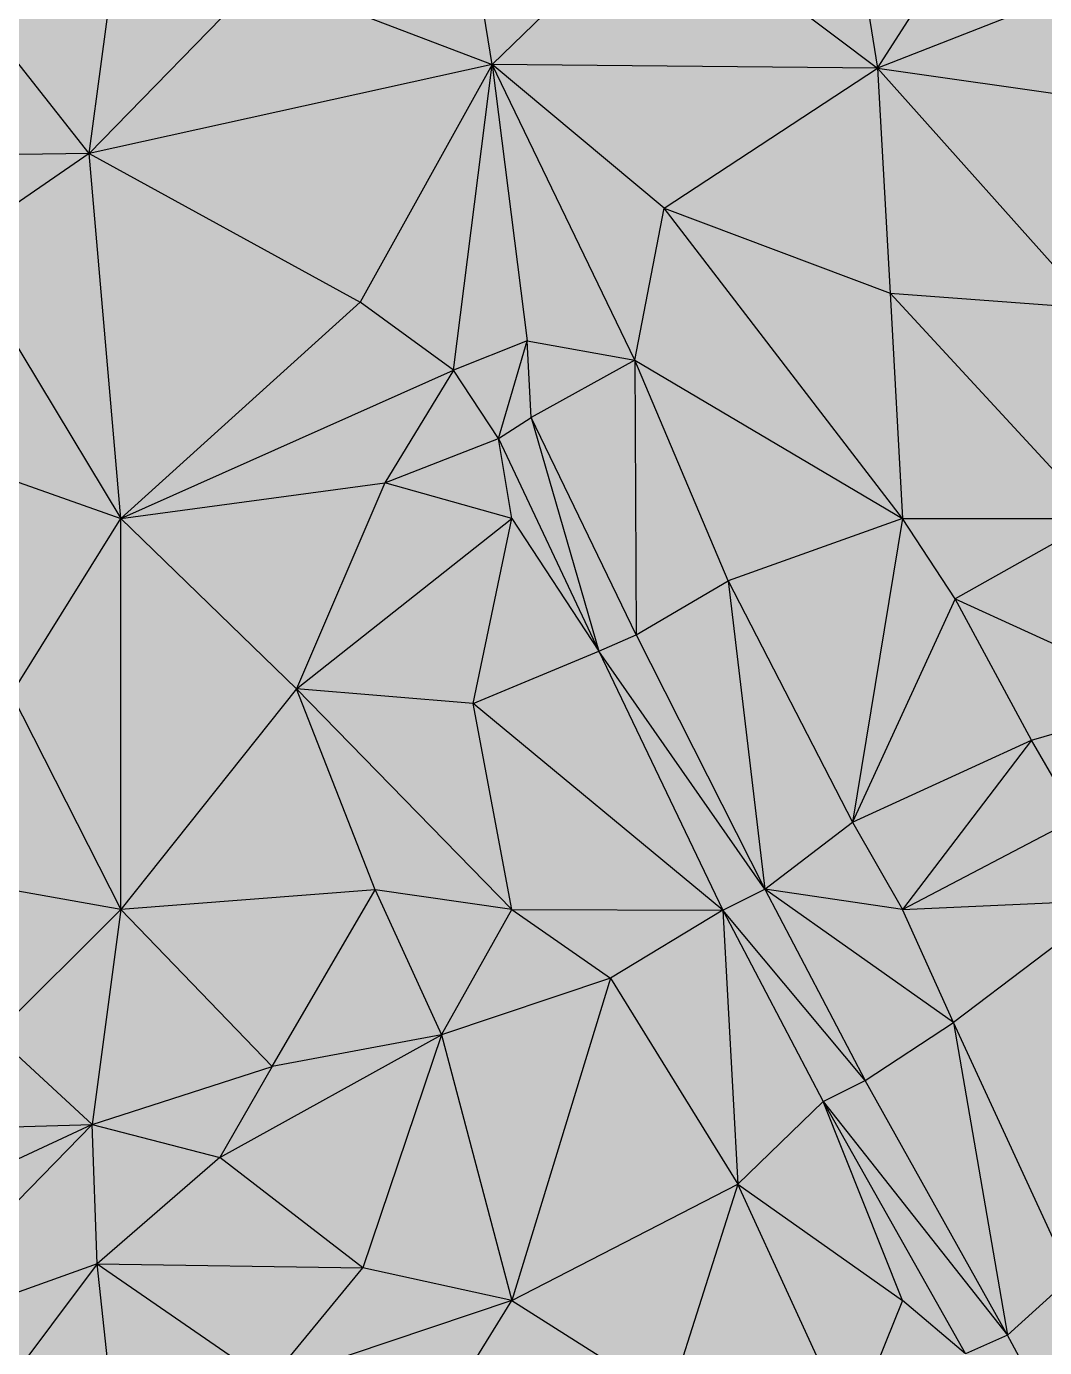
# Model space of a CAD drawing. Header units: inches. Extents: x 0 to 613718, y 0 to 269741.
# Drawn here: x 612123 to 612644, y 268549 to 269225 of the extents above; entities that cross this region are included whole.
import ezdxf

# ---------------------------------------------------------------- set-up
doc = ezdxf.new("R2010")
doc.units = ezdxf.units.IN
doc.header["$MEASUREMENT"] = 0

msp = doc.modelspace()

# ---------------------------------------------------------------- hatches: boundary and pattern name
for points in [[(612361.11, 269205.61), (612336.89, 269354.88), (612242.97, 269250.54), (612361.11, 269205.61)], [(612361.11, 269205.61), (612336.89, 269354.88), (612242.97, 269250.54), (612361.11, 269205.61)], [(612446.22, 269288.12), (612336.89, 269354.88), (612361.11, 269205.61), (612446.22, 269288.12)], [(612446.22, 269288.12), (612336.89, 269354.88), (612361.11, 269205.61), (612446.22, 269288.12)], [(612633.22, 269320.52), (612543.44, 269296), (612558.26, 269203.69), (612633.22, 269320.52)], [(612633.22, 269320.52), (612543.44, 269296), (612558.26, 269203.69), (612633.22, 269320.52)], [(612650.4, 269239.89), (612633.22, 269320.52), (612558.26, 269203.69), (612650.4, 269239.89)], [(612650.4, 269239.89), (612633.22, 269320.52), (612558.26, 269203.69), (612650.4, 269239.89)], [(612558.26, 269203.69), (612543.44, 269296), (612446.22, 269288.12), (612558.26, 269203.69)], [(612558.26, 269203.69), (612543.44, 269296), (612446.22, 269288.12), (612558.26, 269203.69)], [(612558.26, 269203.69), (612446.22, 269288.12), (612361.11, 269205.61), (612558.26, 269203.69)], [(612558.26, 269203.69), (612446.22, 269288.12), (612361.11, 269205.61), (612558.26, 269203.69)], [(612167.46, 269254.38), (612084.75, 269248.99), (612154.92, 269159.98), (612167.46, 269254.38)], [(612167.46, 269254.38), (612084.75, 269248.99), (612154.92, 269159.98), (612167.46, 269254.38)], [(612242.97, 269250.54), (612167.46, 269254.38), (612154.92, 269159.98), (612242.97, 269250.54)], [(612242.97, 269250.54), (612167.46, 269254.38), (612154.92, 269159.98), (612242.97, 269250.54)], [(612154.92, 269159.98), (612084.75, 269248.99), (612011.13, 269158), (612154.92, 269159.98)], [(612154.92, 269159.98), (612084.75, 269248.99), (612011.13, 269158), (612154.92, 269159.98)], [(612361.11, 269205.61), (612242.97, 269250.54), (612154.92, 269159.98), (612361.11, 269205.61)], [(612361.11, 269205.61), (612242.97, 269250.54), (612154.92, 269159.98), (612361.11, 269205.61)], [(612664.67, 269188.52), (612650.4, 269239.89), (612558.26, 269203.69), (612664.67, 269188.52)], [(612664.67, 269188.52), (612650.4, 269239.89), (612558.26, 269203.69), (612664.67, 269188.52)], [(612361.11, 269205.61), (612154.92, 269159.98), (612293.56, 269084.03), (612361.11, 269205.61)], [(612361.11, 269205.61), (612154.92, 269159.98), (612293.56, 269084.03), (612361.11, 269205.61)], [(612361.11, 269205.61), (612293.56, 269084.03), (612341.27, 269049.21), (612361.11, 269205.61)], [(612361.11, 269205.61), (612293.56, 269084.03), (612341.27, 269049.21), (612361.11, 269205.61)], [(612378.9, 269064.26), (612361.11, 269205.61), (612341.27, 269049.21), (612378.9, 269064.26)], [(612378.9, 269064.26), (612361.11, 269205.61), (612341.27, 269049.21), (612378.9, 269064.26)], [(612434.09, 269054.23), (612361.11, 269205.61), (612378.9, 269064.26), (612434.09, 269054.23)], [(612449.14, 269132), (612361.11, 269205.61), (612434.09, 269054.23), (612449.14, 269132)], [(612558.26, 269203.69), (612361.11, 269205.61), (612449.14, 269132), (612558.26, 269203.69)], [(612434.09, 269054.23), (612361.11, 269205.61), (612378.9, 269064.26), (612434.09, 269054.23)], [(612449.14, 269132), (612361.11, 269205.61), (612434.09, 269054.23), (612449.14, 269132)], [(612558.26, 269203.69), (612361.11, 269205.61), (612449.14, 269132), (612558.26, 269203.69)], [(612564.67, 269088.52), (612558.26, 269203.69), (612449.14, 269132), (612564.67, 269088.52)], [(612564.67, 269088.52), (612558.26, 269203.69), (612449.14, 269132), (612564.67, 269088.52)], [(612667.88, 269080.93), (612558.26, 269203.69), (612564.67, 269088.52), (612667.88, 269080.93)], [(612667.88, 269080.93), (612664.67, 269188.52), (612558.26, 269203.69), (612667.88, 269080.93)], [(612667.88, 269080.93), (612558.26, 269203.69), (612564.67, 269088.52), (612667.88, 269080.93)], [(612667.88, 269080.93), (612664.67, 269188.52), (612558.26, 269203.69), (612667.88, 269080.93)], [(612154.92, 269159.98), (612011.13, 269158), (612086.74, 269113.16), (612154.92, 269159.98)], [(612154.92, 269159.98), (612011.13, 269158), (612086.74, 269113.16), (612154.92, 269159.98)], [(612171.08, 268973.34), (612154.92, 269159.98), (612086.74, 269113.16), (612171.08, 268973.34)], [(612171.08, 268973.34), (612154.92, 269159.98), (612086.74, 269113.16), (612171.08, 268973.34)], [(612293.56, 269084.03), (612154.92, 269159.98), (612171.08, 268973.34), (612293.56, 269084.03)], [(612293.56, 269084.03), (612154.92, 269159.98), (612171.08, 268973.34), (612293.56, 269084.03)], [(612571.08, 268973.34), (612449.14, 269132), (612434.09, 269054.23), (612571.08, 268973.34)], [(612571.08, 268973.34), (612449.14, 269132), (612434.09, 269054.23), (612571.08, 268973.34)], [(612571.08, 268973.34), (612564.67, 269088.52), (612449.14, 269132), (612571.08, 268973.34)], [(612571.08, 268973.34), (612564.67, 269088.52), (612449.14, 269132), (612571.08, 268973.34)], [(612171.08, 268973.34), (612086.74, 269113.16), (612072.17, 269008.29), (612171.08, 268973.34)], [(612171.08, 268973.34), (612086.74, 269113.16), (612072.17, 269008.29), (612171.08, 268973.34)], [(612671.08, 268973.34), (612667.88, 269080.93), (612564.67, 269088.52), (612671.08, 268973.34)], [(612671.08, 268973.34), (612564.67, 269088.52), (612571.08, 268973.34), (612671.08, 268973.34)], [(612671.08, 268973.34), (612667.88, 269080.93), (612564.67, 269088.52), (612671.08, 268973.34)], [(612671.08, 268973.34), (612564.67, 269088.52), (612571.08, 268973.34), (612671.08, 268973.34)], [(612341.27, 269049.21), (612293.56, 269084.03), (612171.08, 268973.34), (612341.27, 269049.21)], [(612341.27, 269049.21), (612293.56, 269084.03), (612171.08, 268973.34), (612341.27, 269049.21)], [(612378.9, 269064.26), (612341.27, 269049.21), (612364.37, 269014.15), (612378.9, 269064.26)], [(612378.9, 269064.26), (612341.27, 269049.21), (612364.37, 269014.15), (612378.9, 269064.26)], [(612381.09, 269024.9), (612378.9, 269064.26), (612364.37, 269014.15), (612381.09, 269024.9)], [(612381.09, 269024.9), (612378.9, 269064.26), (612364.37, 269014.15), (612381.09, 269024.9)], [(612434.09, 269054.23), (612378.9, 269064.26), (612381.09, 269024.9), (612434.09, 269054.23)], [(612434.09, 269054.23), (612378.9, 269064.26), (612381.09, 269024.9), (612434.09, 269054.23)], [(612434.83, 268913.84), (612434.09, 269054.23), (612381.09, 269024.9), (612434.83, 268913.84)], [(612434.83, 268913.84), (612434.09, 269054.23), (612381.09, 269024.9), (612434.83, 268913.84)], [(612481.76, 268941.34), (612434.09, 269054.23), (612434.83, 268913.84), (612481.76, 268941.34)], [(612571.08, 268973.34), (612434.09, 269054.23), (612481.76, 268941.34), (612571.08, 268973.34)], [(612481.76, 268941.34), (612434.09, 269054.23), (612434.83, 268913.84), (612481.76, 268941.34)], [(612571.08, 268973.34), (612434.09, 269054.23), (612481.76, 268941.34), (612571.08, 268973.34)], [(612341.27, 269049.21), (612171.08, 268973.34), (612306.15, 268991.51), (612341.27, 269049.21)], [(612341.27, 269049.21), (612171.08, 268973.34), (612306.15, 268991.51), (612341.27, 269049.21)], [(612364.37, 269014.15), (612341.27, 269049.21), (612306.15, 268991.51), (612364.37, 269014.15)], [(612364.37, 269014.15), (612341.27, 269049.21), (612306.15, 268991.51), (612364.37, 269014.15)], [(612415.72, 268905.49), (612381.09, 269024.9), (612364.37, 269014.15), (612415.72, 268905.49)], [(612415.72, 268905.49), (612381.09, 269024.9), (612364.37, 269014.15), (612415.72, 268905.49)], [(612434.83, 268913.84), (612381.09, 269024.9), (612415.72, 268905.49), (612434.83, 268913.84)], [(612434.83, 268913.84), (612381.09, 269024.9), (612415.72, 268905.49), (612434.83, 268913.84)], [(612371.08, 268973.34), (612364.37, 269014.15), (612306.15, 268991.51), (612371.08, 268973.34)], [(612371.08, 268973.34), (612364.37, 269014.15), (612306.15, 268991.51), (612371.08, 268973.34)], [(612415.72, 268905.49), (612364.37, 269014.15), (612371.08, 268973.34), (612415.72, 268905.49)], [(612415.72, 268905.49), (612364.37, 269014.15), (612371.08, 268973.34), (612415.72, 268905.49)], [(612171.08, 268973.34), (612072.17, 269008.29), (612115.11, 268883.36), (612171.08, 268973.34)], [(612171.08, 268973.34), (612072.17, 269008.29), (612115.11, 268883.36), (612171.08, 268973.34)], [(612306.15, 268991.51), (612171.08, 268973.34), (612260.99, 268886.15), (612306.15, 268991.51)], [(612306.15, 268991.51), (612171.08, 268973.34), (612260.99, 268886.15), (612306.15, 268991.51)], [(612371.08, 268973.34), (612306.15, 268991.51), (612260.99, 268886.15), (612371.08, 268973.34)], [(612371.08, 268973.34), (612306.15, 268991.51), (612260.99, 268886.15), (612371.08, 268973.34)], [(612171.08, 268973.34), (612115.11, 268883.36), (612171.08, 268773.34), (612171.08, 268973.34)], [(612171.08, 268973.34), (612115.11, 268883.36), (612171.08, 268773.34), (612171.08, 268973.34)], [(612260.99, 268886.15), (612171.08, 268973.34), (612171.08, 268773.34), (612260.99, 268886.15)], [(612260.99, 268886.15), (612171.08, 268973.34), (612171.08, 268773.34), (612260.99, 268886.15)], [(612371.08, 268973.34), (612260.99, 268886.15), (612351.3, 268878.62), (612371.08, 268973.34)], [(612371.08, 268973.34), (612260.99, 268886.15), (612351.3, 268878.62), (612371.08, 268973.34)], [(612415.72, 268905.49), (612371.08, 268973.34), (612351.3, 268878.62), (612415.72, 268905.49)], [(612415.72, 268905.49), (612371.08, 268973.34), (612351.3, 268878.62), (612415.72, 268905.49)], [(612571.08, 268973.34), (612481.76, 268941.34), (612545.4, 268817.89), (612571.08, 268973.34)], [(612571.08, 268973.34), (612481.76, 268941.34), (612545.4, 268817.89), (612571.08, 268973.34)], [(612597.92, 268932.25), (612571.08, 268973.34), (612545.4, 268817.89), (612597.92, 268932.25)], [(612597.92, 268932.25), (612571.08, 268973.34), (612545.4, 268817.89), (612597.92, 268932.25)], [(612671.08, 268973.34), (612571.08, 268973.34), (612597.92, 268932.25), (612671.08, 268973.34)], [(612671.08, 268973.34), (612571.08, 268973.34), (612597.92, 268932.25), (612671.08, 268973.34)], [(612710, 268881), (612671.08, 268973.34), (612597.92, 268932.25), (612710, 268881)], [(612710, 268881), (612671.08, 268973.34), (612597.92, 268932.25), (612710, 268881)], [(612500.51, 268783.68), (612481.76, 268941.34), (612434.83, 268913.84), (612500.51, 268783.68)], [(612500.51, 268783.68), (612481.76, 268941.34), (612434.83, 268913.84), (612500.51, 268783.68)], [(612545.4, 268817.89), (612481.76, 268941.34), (612500.51, 268783.68), (612545.4, 268817.89)], [(612545.4, 268817.89), (612481.76, 268941.34), (612500.51, 268783.68), (612545.4, 268817.89)], [(612637.04, 268859.85), (612597.92, 268932.25), (612545.4, 268817.89), (612637.04, 268859.85)], [(612637.04, 268859.85), (612597.92, 268932.25), (612545.4, 268817.89), (612637.04, 268859.85)], [(612710, 268881), (612597.92, 268932.25), (612637.04, 268859.85), (612710, 268881)], [(612710, 268881), (612597.92, 268932.25), (612637.04, 268859.85), (612710, 268881)], [(612500.51, 268783.68), (612434.83, 268913.84), (612415.72, 268905.49), (612500.51, 268783.68)], [(612500.51, 268783.68), (612434.83, 268913.84), (612415.72, 268905.49), (612500.51, 268783.68)], [(612479.01, 268772.94), (612415.72, 268905.49), (612351.3, 268878.62), (612479.01, 268772.94)], [(612479.01, 268772.94), (612415.72, 268905.49), (612351.3, 268878.62), (612479.01, 268772.94)], [(612500.51, 268783.68), (612415.72, 268905.49), (612479.01, 268772.94), (612500.51, 268783.68)], [(612500.51, 268783.68), (612415.72, 268905.49), (612479.01, 268772.94), (612500.51, 268783.68)], [(612171.08, 268773.34), (612115.11, 268883.36), (612096.22, 268786.66), (612171.08, 268773.34)], [(612171.08, 268773.34), (612115.11, 268883.36), (612096.22, 268786.66), (612171.08, 268773.34)], [(612301.13, 268783.29), (612260.99, 268886.15), (612171.08, 268773.34), (612301.13, 268783.29)], [(612301.13, 268783.29), (612260.99, 268886.15), (612171.08, 268773.34), (612301.13, 268783.29)], [(612371.08, 268773.34), (612351.3, 268878.62), (612260.99, 268886.15), (612371.08, 268773.34)], [(612371.08, 268773.34), (612260.99, 268886.15), (612301.13, 268783.29), (612371.08, 268773.34)], [(612371.08, 268773.34), (612351.3, 268878.62), (612260.99, 268886.15), (612371.08, 268773.34)], [(612371.08, 268773.34), (612260.99, 268886.15), (612301.13, 268783.29), (612371.08, 268773.34)], [(612479.01, 268772.94), (612351.3, 268878.62), (612371.08, 268773.34), (612479.01, 268772.94)], [(612479.01, 268772.94), (612351.3, 268878.62), (612371.08, 268773.34), (612479.01, 268772.94)], [(612710, 268881), (612637.04, 268859.85), (612660.23, 268820.1), (612710, 268881)], [(612710, 268881), (612637.04, 268859.85), (612660.23, 268820.1), (612710, 268881)], [(612637.04, 268859.85), (612545.4, 268817.89), (612571.08, 268773.34), (612637.04, 268859.85)], [(612637.04, 268859.85), (612545.4, 268817.89), (612571.08, 268773.34), (612637.04, 268859.85)], [(612660.23, 268820.1), (612637.04, 268859.85), (612571.08, 268773.34), (612660.23, 268820.1)], [(612660.23, 268820.1), (612637.04, 268859.85), (612571.08, 268773.34), (612660.23, 268820.1)], [(612571.08, 268773.34), (612545.4, 268817.89), (612500.51, 268783.68), (612571.08, 268773.34)], [(612571.08, 268773.34), (612545.4, 268817.89), (612500.51, 268783.68), (612571.08, 268773.34)], [(612679.94, 268778.27), (612660.23, 268820.1), (612571.08, 268773.34), (612679.94, 268778.27)], [(612679.94, 268778.27), (612660.23, 268820.1), (612571.08, 268773.34), (612679.94, 268778.27)], [(612171.08, 268773.34), (612096.22, 268786.66), (612106.68, 268709.26), (612171.08, 268773.34)], [(612171.08, 268773.34), (612096.22, 268786.66), (612106.68, 268709.26), (612171.08, 268773.34)], [(612301.13, 268783.29), (612171.08, 268773.34), (612248.44, 268692.98), (612301.13, 268783.29)], [(612301.13, 268783.29), (612171.08, 268773.34), (612248.44, 268692.98), (612301.13, 268783.29)], [(612335.13, 268709.19), (612301.13, 268783.29), (612248.44, 268692.98), (612335.13, 268709.19)], [(612335.13, 268709.19), (612301.13, 268783.29), (612248.44, 268692.98), (612335.13, 268709.19)], [(612371.08, 268773.34), (612301.13, 268783.29), (612335.13, 268709.19), (612371.08, 268773.34)], [(612371.08, 268773.34), (612301.13, 268783.29), (612335.13, 268709.19), (612371.08, 268773.34)], [(612551.86, 268685.76), (612500.51, 268783.68), (612479.01, 268772.94), (612551.86, 268685.76)], [(612551.86, 268685.76), (612500.51, 268783.68), (612479.01, 268772.94), (612551.86, 268685.76)], [(612597.16, 268715.55), (612500.51, 268783.68), (612551.86, 268685.76), (612597.16, 268715.55)], [(612597.16, 268715.55), (612571.08, 268773.34), (612500.51, 268783.68), (612597.16, 268715.55)], [(612597.16, 268715.55), (612500.51, 268783.68), (612551.86, 268685.76), (612597.16, 268715.55)], [(612597.16, 268715.55), (612571.08, 268773.34), (612500.51, 268783.68), (612597.16, 268715.55)], [(612679.94, 268778.27), (612571.08, 268773.34), (612597.16, 268715.55), (612679.94, 268778.27)], [(612679.94, 268778.27), (612571.08, 268773.34), (612597.16, 268715.55), (612679.94, 268778.27)], [(612679.94, 268778.27), (612597.16, 268715.55), (612657.36, 268585.1), (612679.94, 268778.27)], [(612679.94, 268778.27), (612597.16, 268715.55), (612657.36, 268585.1), (612679.94, 268778.27)], [(612171.08, 268773.34), (612106.68, 268709.26), (612156.41, 268663.26), (612171.08, 268773.34)], [(612171.08, 268773.34), (612106.68, 268709.26), (612156.41, 268663.26), (612171.08, 268773.34)], [(612248.44, 268692.98), (612171.08, 268773.34), (612156.41, 268663.26), (612248.44, 268692.98)], [(612248.44, 268692.98), (612171.08, 268773.34), (612156.41, 268663.26), (612248.44, 268692.98)], [(612421.55, 268738.13), (612371.08, 268773.34), (612335.13, 268709.19), (612421.55, 268738.13)], [(612421.55, 268738.13), (612371.08, 268773.34), (612335.13, 268709.19), (612421.55, 268738.13)], [(612479.01, 268772.94), (612371.08, 268773.34), (612421.55, 268738.13), (612479.01, 268772.94)], [(612479.01, 268772.94), (612371.08, 268773.34), (612421.55, 268738.13), (612479.01, 268772.94)], [(612486.77, 268632.77), (612479.01, 268772.94), (612421.55, 268738.13), (612486.77, 268632.77)], [(612486.77, 268632.77), (612479.01, 268772.94), (612421.55, 268738.13), (612486.77, 268632.77)], [(612551.86, 268685.76), (612479.01, 268772.94), (612530.36, 268675.02), (612551.86, 268685.76)], [(612530.36, 268675.02), (612479.01, 268772.94), (612486.77, 268632.77), (612530.36, 268675.02)], [(612551.86, 268685.76), (612479.01, 268772.94), (612530.36, 268675.02), (612551.86, 268685.76)], [(612530.36, 268675.02), (612479.01, 268772.94), (612486.77, 268632.77), (612530.36, 268675.02)], [(612421.55, 268738.13), (612335.13, 268709.19), (612371.08, 268573.34), (612421.55, 268738.13)], [(612421.55, 268738.13), (612335.13, 268709.19), (612371.08, 268573.34), (612421.55, 268738.13)], [(612486.77, 268632.77), (612421.55, 268738.13), (612371.08, 268573.34), (612486.77, 268632.77)], [(612486.77, 268632.77), (612421.55, 268738.13), (612371.08, 268573.34), (612486.77, 268632.77)], [(612624.7, 268555.6), (612597.16, 268715.55), (612551.86, 268685.76), (612624.7, 268555.6)], [(612624.7, 268555.6), (612597.16, 268715.55), (612551.86, 268685.76), (612624.7, 268555.6)], [(612657.36, 268585.1), (612597.16, 268715.55), (612624.7, 268555.6), (612657.36, 268585.1)], [(612657.36, 268585.1), (612597.16, 268715.55), (612624.7, 268555.6), (612657.36, 268585.1)], [(612156.41, 268663.26), (612106.68, 268709.26), (612010.46, 268659.06), (612156.41, 268663.26)], [(612156.41, 268663.26), (612106.68, 268709.26), (612010.46, 268659.06), (612156.41, 268663.26)], [(612335.13, 268709.19), (612248.44, 268692.98), (612221.74, 268646.51), (612335.13, 268709.19)], [(612335.13, 268709.19), (612221.74, 268646.51), (612294.95, 268590.03), (612335.13, 268709.19)], [(612335.13, 268709.19), (612248.44, 268692.98), (612221.74, 268646.51), (612335.13, 268709.19)], [(612335.13, 268709.19), (612221.74, 268646.51), (612294.95, 268590.03), (612335.13, 268709.19)], [(612371.08, 268573.34), (612335.13, 268709.19), (612294.95, 268590.03), (612371.08, 268573.34)], [(612371.08, 268573.34), (612335.13, 268709.19), (612294.95, 268590.03), (612371.08, 268573.34)], [(612248.44, 268692.98), (612156.41, 268663.26), (612221.74, 268646.51), (612248.44, 268692.98)], [(612248.44, 268692.98), (612156.41, 268663.26), (612221.74, 268646.51), (612248.44, 268692.98)], [(612624.7, 268555.6), (612551.86, 268685.76), (612530.36, 268675.02), (612624.7, 268555.6)], [(612624.7, 268555.6), (612551.86, 268685.76), (612530.36, 268675.02), (612624.7, 268555.6)], [(612571.08, 268573.34), (612530.36, 268675.02), (612486.77, 268632.77), (612571.08, 268573.34)], [(612571.08, 268573.34), (612530.36, 268675.02), (612486.77, 268632.77), (612571.08, 268573.34)], [(612624.7, 268555.6), (612530.36, 268675.02), (612603.2, 268546.05), (612624.7, 268555.6)], [(612603.2, 268546.05), (612530.36, 268675.02), (612571.08, 268573.34), (612603.2, 268546.05)], [(612624.7, 268555.6), (612530.36, 268675.02), (612603.2, 268546.05), (612624.7, 268555.6)], [(612603.2, 268546.05), (612530.36, 268675.02), (612571.08, 268573.34), (612603.2, 268546.05)], [(612156.41, 268663.26), (612010.46, 268659.06), (612031.83, 268605.37), (612156.41, 268663.26)], [(612156.41, 268663.26), (612010.46, 268659.06), (612031.83, 268605.37), (612156.41, 268663.26)], [(612156.41, 268663.26), (612031.83, 268605.37), (612048.11, 268552.37), (612156.41, 268663.26)], [(612156.41, 268663.26), (612031.83, 268605.37), (612048.11, 268552.37), (612156.41, 268663.26)], [(612158.98, 268592.12), (612156.41, 268663.26), (612048.11, 268552.37), (612158.98, 268592.12)], [(612158.98, 268592.12), (612156.41, 268663.26), (612048.11, 268552.37), (612158.98, 268592.12)], [(612221.74, 268646.51), (612156.41, 268663.26), (612158.98, 268592.12), (612221.74, 268646.51)], [(612221.74, 268646.51), (612156.41, 268663.26), (612158.98, 268592.12), (612221.74, 268646.51)], [(612294.95, 268590.03), (612221.74, 268646.51), (612158.98, 268592.12), (612294.95, 268590.03)], [(612294.95, 268590.03), (612221.74, 268646.51), (612158.98, 268592.12), (612294.95, 268590.03)], [(612486.77, 268632.77), (612371.08, 268573.34), (612451.65, 268522.38), (612486.77, 268632.77)], [(612486.77, 268632.77), (612371.08, 268573.34), (612451.65, 268522.38), (612486.77, 268632.77)], [(612544.47, 268507.33), (612486.77, 268632.77), (612451.65, 268522.38), (612544.47, 268507.33)], [(612544.47, 268507.33), (612486.77, 268632.77), (612451.65, 268522.38), (612544.47, 268507.33)], [(612571.08, 268573.34), (612486.77, 268632.77), (612544.47, 268507.33), (612571.08, 268573.34)], [(612571.08, 268573.34), (612486.77, 268632.77), (612544.47, 268507.33), (612571.08, 268573.34)], [(612158.98, 268592.12), (612048.11, 268552.37), (612064.85, 268466.61), (612158.98, 268592.12)], [(612158.98, 268592.12), (612048.11, 268552.37), (612064.85, 268466.61), (612158.98, 268592.12)], [(612171.53, 268474.97), (612158.98, 268592.12), (612064.85, 268466.61), (612171.53, 268474.97)], [(612171.53, 268474.97), (612158.98, 268592.12), (612064.85, 268466.61), (612171.53, 268474.97)], [(612294.95, 268590.03), (612158.98, 268592.12), (612246.84, 268531.45), (612294.95, 268590.03)], [(612246.84, 268531.45), (612158.98, 268592.12), (612171.53, 268474.97), (612246.84, 268531.45)], [(612294.95, 268590.03), (612158.98, 268592.12), (612246.84, 268531.45), (612294.95, 268590.03)], [(612246.84, 268531.45), (612158.98, 268592.12), (612171.53, 268474.97), (612246.84, 268531.45)], [(612371.08, 268573.34), (612294.95, 268590.03), (612246.84, 268531.45), (612371.08, 268573.34)], [(612371.08, 268573.34), (612294.95, 268590.03), (612246.84, 268531.45), (612371.08, 268573.34)], [(612691.57, 268431.41), (612657.36, 268585.1), (612624.7, 268555.6), (612691.57, 268431.41)], [(612691.57, 268431.41), (612657.36, 268585.1), (612624.7, 268555.6), (612691.57, 268431.41)], [(612371.08, 268573.34), (612246.84, 268531.45), (612315.72, 268483.57), (612371.08, 268573.34)], [(612371.08, 268573.34), (612246.84, 268531.45), (612315.72, 268483.57), (612371.08, 268573.34)], [(612451.65, 268522.38), (612371.08, 268573.34), (612315.72, 268483.57), (612451.65, 268522.38)], [(612451.65, 268522.38), (612371.08, 268573.34), (612315.72, 268483.57), (612451.65, 268522.38)], [(612603.2, 268546.05), (612571.08, 268573.34), (612544.47, 268507.33), (612603.2, 268546.05)], [(612603.2, 268546.05), (612571.08, 268573.34), (612544.47, 268507.33), (612603.2, 268546.05)], [(612691.57, 268431.41), (612624.7, 268555.6), (612603.2, 268546.05), (612691.57, 268431.41)], [(612691.57, 268431.41), (612624.7, 268555.6), (612603.2, 268546.05), (612691.57, 268431.41)]]:
    msp.add_hatch(color=256).paths.add_polyline_path(points, flags=0)

# ---------------------------------------------------------------- linework, layer by layer
for points in [[(612361.11, 269205.61, 248.23), (612336.89, 269354.88, 248.02)], [(612361.11, 269205.61, 248.23), (612336.89, 269354.88, 248.02)], [(612558.26, 269203.69, 248.79), (612633.22, 269320.52, 248.98)], [(612558.26, 269203.69, 248.79), (612633.22, 269320.52, 248.98)], [(612543.44, 269296, 248.7), (612558.26, 269203.69, 248.79)], [(612543.44, 269296, 248.7), (612558.26, 269203.69, 248.79)], [(612446.22, 269288.12, 248.4), (612361.11, 269205.61, 248.23)], [(612446.22, 269288.12, 248.4), (612361.11, 269205.61, 248.23)], [(612446.22, 269288.12, 248.4), (612558.26, 269203.69, 248.79)], [(612446.22, 269288.12, 248.4), (612558.26, 269203.69, 248.79)], [(612154.92, 269159.98, 247.8), (612167.46, 269254.38, 247.74)], [(612154.92, 269159.98, 247.8), (612167.46, 269254.38, 247.74)], [(612154.92, 269159.98, 247.8), (612084.75, 269248.99, 247.52)], [(612154.92, 269159.98, 247.8), (612084.75, 269248.99, 247.52)], [(612154.92, 269159.98, 247.8), (612242.97, 269250.54, 247.92)], [(612154.92, 269159.98, 247.8), (612242.97, 269250.54, 247.92)], [(612242.97, 269250.54, 247.92), (612361.11, 269205.61, 248.23)], [(612242.97, 269250.54, 247.92), (612361.11, 269205.61, 248.23)], [(612650.4, 269239.89, 249.09), (612558.26, 269203.69, 248.79)], [(612650.4, 269239.89, 249.09), (612558.26, 269203.69, 248.79)], [(612361.11, 269205.61, 248.23), (612154.92, 269159.98, 247.8)], [(612361.11, 269205.61, 248.23), (612154.92, 269159.98, 247.8)], [(612361.11, 269205.61, 248.23), (612293.56, 269084.03, 248.12)], [(612361.11, 269205.61, 248.23), (612293.56, 269084.03, 248.12)], [(612341.27, 269049.21, 248.22), (612361.11, 269205.61, 248.23)], [(612341.27, 269049.21, 248.22), (612361.11, 269205.61, 248.23)], [(612361.11, 269205.61, 248.23), (612378.9, 269064.26, 248.31)], [(612434.09, 269054.23, 248.43), (612361.11, 269205.61, 248.23)], [(612449.14, 269132, 248.48), (612361.11, 269205.61, 248.23)], [(612558.26, 269203.69, 248.79), (612361.11, 269205.61, 248.23)], [(612361.11, 269205.61, 248.23), (612378.9, 269064.26, 248.31)], [(612434.09, 269054.23, 248.43), (612361.11, 269205.61, 248.23)], [(612449.14, 269132, 248.48), (612361.11, 269205.61, 248.23)], [(612558.26, 269203.69, 248.79), (612361.11, 269205.61, 248.23)], [(612449.14, 269132, 248.48), (612558.26, 269203.69, 248.79)], [(612449.14, 269132, 248.48), (612558.26, 269203.69, 248.79)], [(612558.26, 269203.69, 248.79), (612664.67, 269188.52, 249.14)], [(612558.26, 269203.69, 248.79), (612564.67, 269088.52, 248.8)], [(612667.88, 269080.93, 249.12), (612558.26, 269203.69, 248.79)], [(612558.26, 269203.69, 248.79), (612664.67, 269188.52, 249.14)], [(612558.26, 269203.69, 248.79), (612564.67, 269088.52, 248.8)], [(612667.88, 269080.93, 249.12), (612558.26, 269203.69, 248.79)], [(612154.92, 269159.98, 247.8), (612011.13, 269158, 247.3)], [(612154.92, 269159.98, 247.8), (612011.13, 269158, 247.3)], [(612154.92, 269159.98, 247.8), (612086.74, 269113.16, 247.64)], [(612154.92, 269159.98, 247.8), (612086.74, 269113.16, 247.64)], [(612171.08, 268973.34, 247.89), (612154.92, 269159.98, 247.8)], [(612154.92, 269159.98, 247.8), (612293.56, 269084.03, 248.12)], [(612171.08, 268973.34, 247.89), (612154.92, 269159.98, 247.8)], [(612154.92, 269159.98, 247.8), (612293.56, 269084.03, 248.12)], [(612434.09, 269054.23, 248.43), (612449.14, 269132, 248.48)], [(612434.09, 269054.23, 248.43), (612449.14, 269132, 248.48)], [(612571.08, 268973.34, 248.73), (612449.14, 269132, 248.48)], [(612449.14, 269132, 248.48), (612564.67, 269088.52, 248.8)], [(612571.08, 268973.34, 248.73), (612449.14, 269132, 248.48)], [(612449.14, 269132, 248.48), (612564.67, 269088.52, 248.8)], [(612086.74, 269113.16, 247.64), (612171.08, 268973.34, 247.89)], [(612086.74, 269113.16, 247.64), (612171.08, 268973.34, 247.89)], [(612564.67, 269088.52, 248.8), (612667.88, 269080.93, 249.12)], [(612564.67, 269088.52, 248.8), (612671.08, 268973.34, 249.04)], [(612564.67, 269088.52, 248.8), (612571.08, 268973.34, 248.73)], [(612564.67, 269088.52, 248.8), (612667.88, 269080.93, 249.12)], [(612564.67, 269088.52, 248.8), (612671.08, 268973.34, 249.04)], [(612564.67, 269088.52, 248.8), (612571.08, 268973.34, 248.73)], [(612293.56, 269084.03, 248.12), (612171.08, 268973.34, 247.89)], [(612293.56, 269084.03, 248.12), (612171.08, 268973.34, 247.89)], [(612341.27, 269049.21, 248.22), (612293.56, 269084.03, 248.12)], [(612341.27, 269049.21, 248.22), (612293.56, 269084.03, 248.12)], [(612378.9, 269064.26, 248.31), (612341.27, 269049.21, 248.22)], [(612378.9, 269064.26, 248.31), (612341.27, 269049.21, 248.22)], [(612364.37, 269014.15, 248.26), (612378.9, 269064.26, 248.31)], [(612364.37, 269014.15, 248.26), (612378.9, 269064.26, 248.31)], [(612378.9, 269064.26, 248.31), (612434.09, 269054.23, 248.43)], [(612381.09, 269024.9, 248.3), (612378.9, 269064.26, 248.31)], [(612378.9, 269064.26, 248.31), (612434.09, 269054.23, 248.43)], [(612381.09, 269024.9, 248.3), (612378.9, 269064.26, 248.31)], [(612434.09, 269054.23, 248.43), (612381.09, 269024.9, 248.3)], [(612434.09, 269054.23, 248.43), (612381.09, 269024.9, 248.3)], [(612434.09, 269054.23, 248.43), (612571.08, 268973.34, 248.73)], [(612481.76, 268941.34, 248.48), (612434.09, 269054.23, 248.43)], [(612434.09, 269054.23, 248.43), (612434.83, 268913.84, 248.36)], [(612434.09, 269054.23, 248.43), (612571.08, 268973.34, 248.73)], [(612481.76, 268941.34, 248.48), (612434.09, 269054.23, 248.43)], [(612434.09, 269054.23, 248.43), (612434.83, 268913.84, 248.36)], [(612171.08, 268973.34, 247.89), (612341.27, 269049.21, 248.22)], [(612171.08, 268973.34, 247.89), (612341.27, 269049.21, 248.22)], [(612341.27, 269049.21, 248.22), (612306.15, 268991.51, 248.13)], [(612341.27, 269049.21, 248.22), (612306.15, 268991.51, 248.13)], [(612364.37, 269014.15, 248.26), (612341.27, 269049.21, 248.22)], [(612364.37, 269014.15, 248.26), (612341.27, 269049.21, 248.22)], [(612364.37, 269014.15, 248.26), (612381.09, 269024.9, 248.3)], [(612364.37, 269014.15, 248.26), (612381.09, 269024.9, 248.3)], [(612434.83, 268913.84, 248.36), (612381.09, 269024.9, 248.3)], [(612381.09, 269024.9, 248.3), (612415.72, 268905.49, 248.31)], [(612434.83, 268913.84, 248.36), (612381.09, 269024.9, 248.3)], [(612381.09, 269024.9, 248.3), (612415.72, 268905.49, 248.31)], [(612306.15, 268991.51, 248.13), (612364.37, 269014.15, 248.26)], [(612306.15, 268991.51, 248.13), (612364.37, 269014.15, 248.26)], [(612371.08, 268973.34, 248.26), (612364.37, 269014.15, 248.26)], [(612364.37, 269014.15, 248.26), (612415.72, 268905.49, 248.31)], [(612371.08, 268973.34, 248.26), (612364.37, 269014.15, 248.26)], [(612364.37, 269014.15, 248.26), (612415.72, 268905.49, 248.31)], [(612072.17, 269008.29, 247.67), (612171.08, 268973.34, 247.89)], [(612072.17, 269008.29, 247.67), (612171.08, 268973.34, 247.89)], [(612171.08, 268973.34, 247.89), (612306.15, 268991.51, 248.13)], [(612171.08, 268973.34, 247.89), (612306.15, 268991.51, 248.13)], [(612306.15, 268991.51, 248.13), (612260.99, 268886.15, 248)], [(612306.15, 268991.51, 248.13), (612260.99, 268886.15, 248)], [(612371.08, 268973.34, 248.26), (612306.15, 268991.51, 248.13)], [(612371.08, 268973.34, 248.26), (612306.15, 268991.51, 248.13)], [(612115.11, 268883.36, 247.78), (612171.08, 268973.34, 247.89)], [(612115.11, 268883.36, 247.78), (612171.08, 268973.34, 247.89)], [(612171.08, 268773.34, 247.81), (612171.08, 268973.34, 247.89)], [(612171.08, 268973.34, 247.89), (612260.99, 268886.15, 248)], [(612171.08, 268773.34, 247.81), (612171.08, 268973.34, 247.89)], [(612171.08, 268973.34, 247.89), (612260.99, 268886.15, 248)], [(612260.99, 268886.15, 248), (612371.08, 268973.34, 248.26)], [(612260.99, 268886.15, 248), (612371.08, 268973.34, 248.26)], [(612351.3, 268878.62, 248.16), (612371.08, 268973.34, 248.26)], [(612351.3, 268878.62, 248.16), (612371.08, 268973.34, 248.26)], [(612371.08, 268973.34, 248.26), (612415.72, 268905.49, 248.31)], [(612371.08, 268973.34, 248.26), (612415.72, 268905.49, 248.31)], [(612571.08, 268973.34, 248.73), (612481.76, 268941.34, 248.48)], [(612571.08, 268973.34, 248.73), (612481.76, 268941.34, 248.48)], [(612571.08, 268973.34, 248.73), (612545.4, 268817.89, 248.51)], [(612571.08, 268973.34, 248.73), (612545.4, 268817.89, 248.51)], [(612597.92, 268932.25, 248.77), (612571.08, 268973.34, 248.73)], [(612571.08, 268973.34, 248.73), (612671.08, 268973.34, 249.04)], [(612597.92, 268932.25, 248.77), (612571.08, 268973.34, 248.73)], [(612571.08, 268973.34, 248.73), (612671.08, 268973.34, 249.04)], [(612671.08, 268973.34, 249.04), (612597.92, 268932.25, 248.77)], [(612671.08, 268973.34, 249.04), (612597.92, 268932.25, 248.77)], [(612434.83, 268913.84, 248.36), (612481.76, 268941.34, 248.48)], [(612434.83, 268913.84, 248.36), (612481.76, 268941.34, 248.48)], [(612481.76, 268941.34, 248.48), (612545.4, 268817.89, 248.51)], [(612481.76, 268941.34, 248.48), (612500.51, 268783.68, 248.38)], [(612481.76, 268941.34, 248.48), (612545.4, 268817.89, 248.51)], [(612481.76, 268941.34, 248.48), (612500.51, 268783.68, 248.38)], [(612597.92, 268932.25, 248.77), (612545.4, 268817.89, 248.51)], [(612597.92, 268932.25, 248.77), (612545.4, 268817.89, 248.51)], [(612637.04, 268859.85, 248.79), (612597.92, 268932.25, 248.77)], [(612597.92, 268932.25, 248.77), (612710, 268881, 249.04)], [(612637.04, 268859.85, 248.79), (612597.92, 268932.25, 248.77)], [(612597.92, 268932.25, 248.77), (612710, 268881, 249.04)], [(612415.72, 268905.49, 248.31), (612434.83, 268913.84, 248.36)], [(612415.72, 268905.49, 248.31), (612434.83, 268913.84, 248.36)], [(612434.83, 268913.84, 248.36), (612500.51, 268783.68, 248.38)], [(612434.83, 268913.84, 248.36), (612500.51, 268783.68, 248.38)], [(612351.3, 268878.62, 248.16), (612415.72, 268905.49, 248.31)], [(612351.3, 268878.62, 248.16), (612415.72, 268905.49, 248.31)], [(612415.72, 268905.49, 248.31), (612479.01, 268772.94, 248.33)], [(612500.51, 268783.68, 248.38), (612415.72, 268905.49, 248.31)], [(612415.72, 268905.49, 248.31), (612479.01, 268772.94, 248.33)], [(612500.51, 268783.68, 248.38), (612415.72, 268905.49, 248.31)], [(612115.11, 268883.36, 247.78), (612171.08, 268773.34, 247.81)], [(612115.11, 268883.36, 247.78), (612171.08, 268773.34, 247.81)], [(612260.99, 268886.15, 248), (612171.08, 268773.34, 247.81)], [(612260.99, 268886.15, 248), (612171.08, 268773.34, 247.81)], [(612351.3, 268878.62, 248.16), (612260.99, 268886.15, 248)], [(612260.99, 268886.15, 248), (612371.08, 268773.34, 248.12)], [(612301.13, 268783.29, 248.01), (612260.99, 268886.15, 248)], [(612351.3, 268878.62, 248.16), (612260.99, 268886.15, 248)], [(612260.99, 268886.15, 248), (612371.08, 268773.34, 248.12)], [(612301.13, 268783.29, 248.01), (612260.99, 268886.15, 248)], [(612371.08, 268773.34, 248.12), (612351.3, 268878.62, 248.16)], [(612479.01, 268772.94, 248.33), (612351.3, 268878.62, 248.16)], [(612371.08, 268773.34, 248.12), (612351.3, 268878.62, 248.16)], [(612479.01, 268772.94, 248.33), (612351.3, 268878.62, 248.16)], [(612637.04, 268859.85, 248.79), (612710, 268881, 249.04)], [(612637.04, 268859.85, 248.79), (612710, 268881, 249.04)], [(612545.4, 268817.89, 248.51), (612637.04, 268859.85, 248.79)], [(612545.4, 268817.89, 248.51), (612637.04, 268859.85, 248.79)], [(612637.04, 268859.85, 248.79), (612571.08, 268773.34, 248.52)], [(612637.04, 268859.85, 248.79), (612571.08, 268773.34, 248.52)], [(612660.23, 268820.1, 248.8), (612637.04, 268859.85, 248.79)], [(612660.23, 268820.1, 248.8), (612637.04, 268859.85, 248.79)], [(612500.51, 268783.68, 248.38), (612545.4, 268817.89, 248.51)], [(612500.51, 268783.68, 248.38), (612545.4, 268817.89, 248.51)], [(612545.4, 268817.89, 248.51), (612571.08, 268773.34, 248.52)], [(612545.4, 268817.89, 248.51), (612571.08, 268773.34, 248.52)], [(612571.08, 268773.34, 248.52), (612660.23, 268820.1, 248.8)], [(612571.08, 268773.34, 248.52), (612660.23, 268820.1, 248.8)], [(612171.08, 268773.34, 247.81), (612096.22, 268786.66, 247.72)], [(612171.08, 268773.34, 247.81), (612096.22, 268786.66, 247.72)], [(612301.13, 268783.29, 248.01), (612171.08, 268773.34, 247.81)], [(612301.13, 268783.29, 248.01), (612171.08, 268773.34, 247.81)], [(612248.44, 268692.98, 247.86), (612301.13, 268783.29, 248.01)], [(612248.44, 268692.98, 247.86), (612301.13, 268783.29, 248.01)], [(612371.08, 268773.34, 248.12), (612301.13, 268783.29, 248.01)], [(612301.13, 268783.29, 248.01), (612335.13, 268709.19, 248)], [(612371.08, 268773.34, 248.12), (612301.13, 268783.29, 248.01)], [(612301.13, 268783.29, 248.01), (612335.13, 268709.19, 248)], [(612479.01, 268772.94, 248.33), (612500.51, 268783.68, 248.38)], [(612479.01, 268772.94, 248.33), (612500.51, 268783.68, 248.38)], [(612500.51, 268783.68, 248.38), (612551.86, 268685.76, 248.35)], [(612597.16, 268715.55, 248.49), (612500.51, 268783.68, 248.38)], [(612571.08, 268773.34, 248.52), (612500.51, 268783.68, 248.38)], [(612500.51, 268783.68, 248.38), (612551.86, 268685.76, 248.35)], [(612597.16, 268715.55, 248.49), (612500.51, 268783.68, 248.38)], [(612571.08, 268773.34, 248.52), (612500.51, 268783.68, 248.38)], [(612571.08, 268773.34, 248.52), (612679.94, 268778.27, 248.79)], [(612571.08, 268773.34, 248.52), (612679.94, 268778.27, 248.79)], [(612679.94, 268778.27, 248.79), (612597.16, 268715.55, 248.49)], [(612679.94, 268778.27, 248.79), (612597.16, 268715.55, 248.49)], [(612171.08, 268773.34, 247.81), (612106.68, 268709.26, 247.69)], [(612171.08, 268773.34, 247.81), (612106.68, 268709.26, 247.69)], [(612171.08, 268773.34, 247.81), (612156.41, 268663.26, 247.72)], [(612171.08, 268773.34, 247.81), (612156.41, 268663.26, 247.72)], [(612171.08, 268773.34, 247.81), (612248.44, 268692.98, 247.86)], [(612171.08, 268773.34, 247.81), (612248.44, 268692.98, 247.86)], [(612335.13, 268709.19, 248), (612371.08, 268773.34, 248.12)], [(612335.13, 268709.19, 248), (612371.08, 268773.34, 248.12)], [(612371.08, 268773.34, 248.12), (612479.01, 268772.94, 248.33)], [(612371.08, 268773.34, 248.12), (612421.55, 268738.13, 248.18)], [(612371.08, 268773.34, 248.12), (612479.01, 268772.94, 248.33)], [(612371.08, 268773.34, 248.12), (612421.55, 268738.13, 248.18)], [(612479.01, 268772.94, 248.33), (612421.55, 268738.13, 248.18)], [(612479.01, 268772.94, 248.33), (612421.55, 268738.13, 248.18)], [(612479.01, 268772.94, 248.33), (612530.36, 268675.02, 248.3)], [(612551.86, 268685.76, 248.35), (612479.01, 268772.94, 248.33)], [(612479.01, 268772.94, 248.33), (612486.77, 268632.77, 248.14)], [(612479.01, 268772.94, 248.33), (612530.36, 268675.02, 248.3)], [(612551.86, 268685.76, 248.35), (612479.01, 268772.94, 248.33)], [(612479.01, 268772.94, 248.33), (612486.77, 268632.77, 248.14)], [(612597.16, 268715.55, 248.49), (612571.08, 268773.34, 248.52)], [(612597.16, 268715.55, 248.49), (612571.08, 268773.34, 248.52)], [(612421.55, 268738.13, 248.18), (612335.13, 268709.19, 248)], [(612421.55, 268738.13, 248.18), (612335.13, 268709.19, 248)], [(612421.55, 268738.13, 248.18), (612371.08, 268573.34, 247.86)], [(612421.55, 268738.13, 248.18), (612371.08, 268573.34, 247.86)], [(612421.55, 268738.13, 248.18), (612486.77, 268632.77, 248.14)], [(612421.55, 268738.13, 248.18), (612486.77, 268632.77, 248.14)], [(612551.86, 268685.76, 248.35), (612597.16, 268715.55, 248.49)], [(612551.86, 268685.76, 248.35), (612597.16, 268715.55, 248.49)], [(612657.36, 268585.1, 248.38), (612597.16, 268715.55, 248.49)], [(612597.16, 268715.55, 248.49), (612624.7, 268555.6, 248.24)], [(612657.36, 268585.1, 248.38), (612597.16, 268715.55, 248.49)], [(612597.16, 268715.55, 248.49), (612624.7, 268555.6, 248.24)], [(612156.41, 268663.26, 247.72), (612106.68, 268709.26, 247.69)], [(612156.41, 268663.26, 247.72), (612106.68, 268709.26, 247.69)], [(612221.74, 268646.51, 247.78), (612335.13, 268709.19, 248)], [(612221.74, 268646.51, 247.78), (612335.13, 268709.19, 248)], [(612335.13, 268709.19, 248), (612248.44, 268692.98, 247.86)], [(612335.13, 268709.19, 248), (612248.44, 268692.98, 247.86)], [(612335.13, 268709.19, 248), (612294.95, 268590.03, 247.8)], [(612335.13, 268709.19, 248), (612294.95, 268590.03, 247.8)], [(612335.13, 268709.19, 248), (612371.08, 268573.34, 247.86)], [(612335.13, 268709.19, 248), (612371.08, 268573.34, 247.86)], [(612156.41, 268663.26, 247.72), (612248.44, 268692.98, 247.86)], [(612156.41, 268663.26, 247.72), (612248.44, 268692.98, 247.86)], [(612248.44, 268692.98, 247.86), (612221.74, 268646.51, 247.78)], [(612248.44, 268692.98, 247.86), (612221.74, 268646.51, 247.78)], [(612530.36, 268675.02, 248.3), (612551.86, 268685.76, 248.35)], [(612530.36, 268675.02, 248.3), (612551.86, 268685.76, 248.35)], [(612624.7, 268555.6, 248.24), (612551.86, 268685.76, 248.35)], [(612624.7, 268555.6, 248.24), (612551.86, 268685.76, 248.35)], [(612486.77, 268632.77, 248.14), (612530.36, 268675.02, 248.3)], [(612486.77, 268632.77, 248.14), (612530.36, 268675.02, 248.3)], [(612530.36, 268675.02, 248.3), (612624.7, 268555.6, 248.24)], [(612571.08, 268573.34, 248.17), (612530.36, 268675.02, 248.3)], [(612530.36, 268675.02, 248.3), (612603.2, 268546.05, 248.17)], [(612530.36, 268675.02, 248.3), (612624.7, 268555.6, 248.24)], [(612571.08, 268573.34, 248.17), (612530.36, 268675.02, 248.3)], [(612530.36, 268675.02, 248.3), (612603.2, 268546.05, 248.17)], [(612010.46, 268659.06, 247.49), (612156.41, 268663.26, 247.72)], [(612010.46, 268659.06, 247.49), (612156.41, 268663.26, 247.72)], [(612156.41, 268663.26, 247.72), (612031.83, 268605.37, 247.49)], [(612156.41, 268663.26, 247.72), (612031.83, 268605.37, 247.49)], [(612048.11, 268552.37, 247.47), (612156.41, 268663.26, 247.72)], [(612048.11, 268552.37, 247.47), (612156.41, 268663.26, 247.72)], [(612156.41, 268663.26, 247.72), (612221.74, 268646.51, 247.78)], [(612158.98, 268592.12, 247.66), (612156.41, 268663.26, 247.72)], [(612156.41, 268663.26, 247.72), (612221.74, 268646.51, 247.78)], [(612158.98, 268592.12, 247.66), (612156.41, 268663.26, 247.72)], [(612221.74, 268646.51, 247.78), (612158.98, 268592.12, 247.66)], [(612221.74, 268646.51, 247.78), (612158.98, 268592.12, 247.66)], [(612294.95, 268590.03, 247.8), (612221.74, 268646.51, 247.78)], [(612294.95, 268590.03, 247.8), (612221.74, 268646.51, 247.78)], [(612371.08, 268573.34, 247.86), (612486.77, 268632.77, 248.14)], [(612371.08, 268573.34, 247.86), (612486.77, 268632.77, 248.14)], [(612486.77, 268632.77, 248.14), (612451.65, 268522.38, 247.86)], [(612486.77, 268632.77, 248.14), (612451.65, 268522.38, 247.86)], [(612486.77, 268632.77, 248.14), (612571.08, 268573.34, 248.17)], [(612544.47, 268507.33, 247.95), (612486.77, 268632.77, 248.14)], [(612486.77, 268632.77, 248.14), (612571.08, 268573.34, 248.17)], [(612544.47, 268507.33, 247.95), (612486.77, 268632.77, 248.14)], [(612158.98, 268592.12, 247.66), (612048.11, 268552.37, 247.47)], [(612158.98, 268592.12, 247.66), (612048.11, 268552.37, 247.47)], [(612158.98, 268592.12, 247.66), (612064.85, 268466.61, 247.39)], [(612158.98, 268592.12, 247.66), (612064.85, 268466.61, 247.39)], [(612158.98, 268592.12, 247.66), (612294.95, 268590.03, 247.8)], [(612171.53, 268474.97, 247.49), (612158.98, 268592.12, 247.66)], [(612158.98, 268592.12, 247.66), (612246.84, 268531.45, 247.66)], [(612158.98, 268592.12, 247.66), (612294.95, 268590.03, 247.8)], [(612171.53, 268474.97, 247.49), (612158.98, 268592.12, 247.66)], [(612158.98, 268592.12, 247.66), (612246.84, 268531.45, 247.66)], [(612246.84, 268531.45, 247.66), (612294.95, 268590.03, 247.8)], [(612246.84, 268531.45, 247.66), (612294.95, 268590.03, 247.8)], [(612371.08, 268573.34, 247.86), (612294.95, 268590.03, 247.8)], [(612371.08, 268573.34, 247.86), (612294.95, 268590.03, 247.8)], [(612624.7, 268555.6, 248.24), (612657.36, 268585.1, 248.38)], [(612624.7, 268555.6, 248.24), (612657.36, 268585.1, 248.38)], [(612371.08, 268573.34, 247.86), (612246.84, 268531.45, 247.66)], [(612371.08, 268573.34, 247.86), (612246.84, 268531.45, 247.66)], [(612315.72, 268483.57, 247.63), (612371.08, 268573.34, 247.86)], [(612315.72, 268483.57, 247.63), (612371.08, 268573.34, 247.86)], [(612371.08, 268573.34, 247.86), (612451.65, 268522.38, 247.86)], [(612371.08, 268573.34, 247.86), (612451.65, 268522.38, 247.86)], [(612571.08, 268573.34, 248.17), (612544.47, 268507.33, 247.95)], [(612571.08, 268573.34, 248.17), (612544.47, 268507.33, 247.95)], [(612603.2, 268546.05, 248.17), (612571.08, 268573.34, 248.17)], [(612603.2, 268546.05, 248.17), (612571.08, 268573.34, 248.17)], [(612624.7, 268555.6, 248.24), (612603.2, 268546.05, 248.17)], [(612624.7, 268555.6, 248.24), (612603.2, 268546.05, 248.17)], [(612691.57, 268431.41, 247.99), (612624.7, 268555.6, 248.24)], [(612691.57, 268431.41, 247.99), (612624.7, 268555.6, 248.24)]]:
    msp.add_polyline3d(points)

doc.saveas('drawing.dxf')
